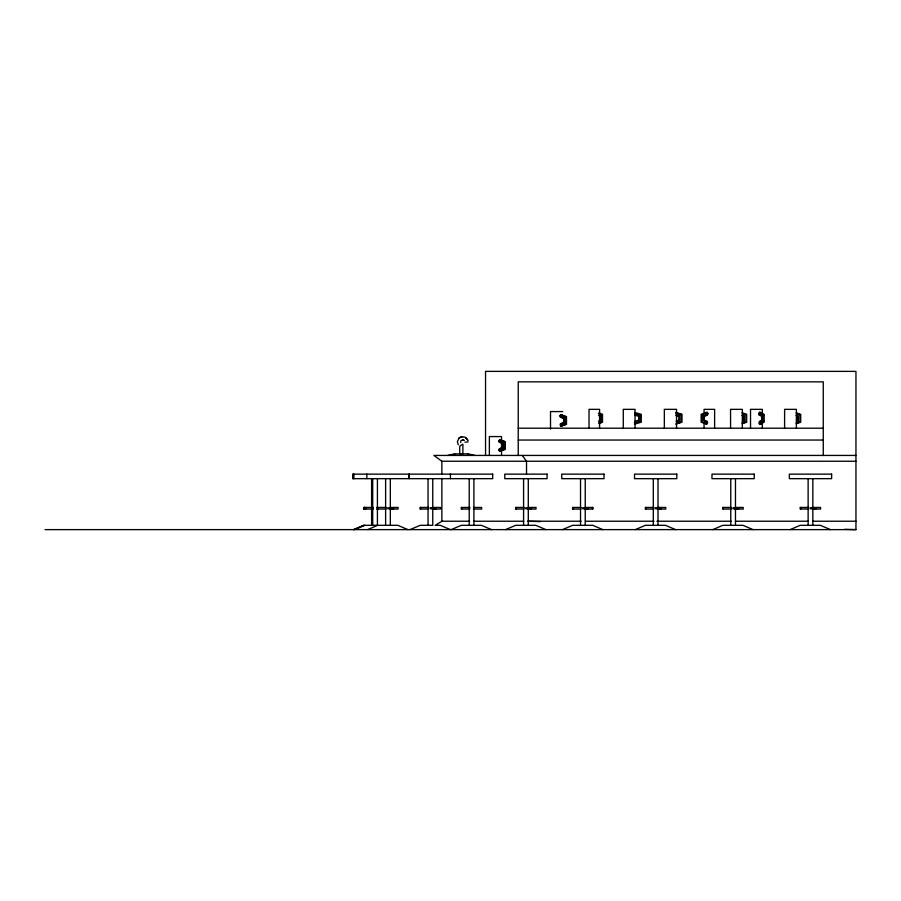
<?xml version="1.0" encoding="UTF-8"?>
<svg xmlns="http://www.w3.org/2000/svg" width="901" height="901" viewBox="0 0 901 901"><rect width="100%" height="100%" fill="white"/><g stroke="black" fill="none" stroke-linecap="round" stroke-linejoin="round"><path stroke-width="1.35" d="M498.917 450.128L499.188 448.822L502.51 447.47L502.51 443.517L499.188 442.166L499.695 439.665L505.337 441.636L505.337 449.34L499.695 451.322L498.917 450.128L502.938 448.484L502.938 442.492L498.917 440.859M500.742 451.21L501.012 449.903M561.503 417.332L560.726 417.332L560.332 415.969L560.726 414.618L566.481 416.645L566.481 424.348L560.839 426.331L560.332 423.83L563.654 422.468L563.654 418.526L560.332 417.174L560.062 415.868L560.839 414.663L561.886 414.775L562.156 416.082M705.506 413.627L705.787 412.433L706.88 412.545L707.386 415.046L704.12 416.375M500.742 439.767L499.695 439.665L499.188 440.961L499.571 442.323L500.359 442.323M760.894 412.545L759.599 412.433L758.777 413.627L761.615 415.271L761.615 421.263L758.777 422.896L759.599 424.089L760.894 423.988L761.356 422.682L764.116 421.094M760.894 423.988L764.149 422.118L764.149 414.415L760.624 412.388L759.52 412.388L758.969 413.739L759.52 415.091L760.624 415.091L759.239 414.933L758.777 413.627M704.064 416.082L704.12 420.159L707.386 421.488L706.88 423.988L701.136 422.197L701.136 414.325L707.262 412.388L707.949 413.739L707.262 415.091L705.911 415.091M364.353 507.781L364.353 508.75L365.198 508.75M365.457 507.781L365.986 508.75M459.003 438.032L457.359 441.817L458.305 444.812M458.992 438.055L462.506 436.613M435.104 525.418L441.873 521.229L469.624 521.229M761.593 420.238L759.239 421.589L760.534 421.488M759.599 424.089L762.888 422.197L762.888 414.325L759.52 412.388M459.825 437.424L460.771 436.974M462.968 439.801L460.895 440.679L460.693 442.616M353.609 529.619L363.677 525.317L397.837 525.317L407.916 529.619M353.924 529.619L364.004 525.317M354.712 529.619L364.781 525.317M367.619 529.619L377.699 525.317M410.056 529.619L420.136 525.317L432.762 525.317L432.762 478.668M451.221 529.619L461.289 525.317L481.427 525.317L491.507 529.619M505.585 529.619L515.654 525.317L535.802 525.317L545.871 529.619M562.539 529.619L572.608 525.317L592.745 525.317L602.825 529.619M635.306 529.619L645.375 525.317L665.524 525.317L675.592 529.619M712.77 529.619L722.839 525.317L742.976 525.317L753.056 529.619M790.143 529.619L800.212 525.317L820.361 525.317L830.429 529.619M500.235 448.709L503.501 447.38M561.379 423.718L564.645 422.389M560.062 425.126L564.082 423.493L564.082 417.501L560.062 415.868M560.839 426.331L565.501 424.427L565.501 416.566L560.726 414.618M499.695 451.322L504.346 449.43L504.346 441.558L499.571 439.609M598.455 421.139L600.674 420.238L600.674 416.285L598.715 415.496M599.154 422.49L602.161 421.263L602.161 415.271L598.41 413.739M599.064 423.053L601.361 422.118M599.019 423.616L602.51 422.197L602.51 414.325L599.019 412.906M707.262 412.388L702.284 414.415L702.284 422.118L706.88 423.988M707.949 413.739L703.782 415.44L703.782 421.094L707.679 422.682M702.983 416.285L707.386 415.046M742.39 420.913L744.429 420.238L744.429 416.285L742.03 415.496M742.289 422.49L745.983 421.263L745.983 415.271L742.537 414.122M742.447 423.233L745.825 422.118M742.12 423.718L746.681 422.197L746.681 414.325L742.12 412.816M796.428 420.913L798.466 420.238L798.466 416.285L796.067 415.496M796.326 422.49L800.02 421.263L800.02 415.271L796.574 414.122M796.484 423.233L799.863 422.118M796.157 423.718L800.719 422.197L800.719 414.325L796.157 412.816M676.752 420.823L678.982 420.159L678.982 416.375L675.761 415.417M676.077 421.251L679.478 420.238L679.478 416.285L676.809 415.496M676.595 422.569L680.987 421.263L680.987 415.271L675.863 413.739M676.471 423.616L681.494 422.118M675.637 424.089L681.989 422.197L681.989 414.325L675.637 412.433M635.081 421.15L638.663 420.238L638.663 416.285L634.507 415.091M634.338 422.896L640.014 421.263L640.014 415.271L634.709 413.739M634.676 424.089L641.264 422.197L641.264 414.325L634.676 412.433M447.696 455.433L454.509 453.856L468.115 453.856L474.928 455.433M464.95 442.2L468.171 441.862M461.616 436.748L465.029 437.154L467.867 440.285M706.305 421.589L707.386 421.488M562.697 411.577L550.511 411.577L550.511 429.09M518.233 428.2L823.266 428.2M518.233 440.048L823.266 440.048M855.95 455.433L433.899 455.433L441.873 461.244L855.95 461.244M376.629 507.443L386.067 507.443L386.067 509.054L376.629 509.054M389.874 507.443L398.062 507.443L398.062 509.054L389.874 509.054M432.311 507.443L440.488 507.443L440.488 509.054L432.311 509.054M473.464 507.443L481.652 507.443L481.652 509.054L473.464 509.054M527.84 507.443L536.016 507.443L536.016 509.054L527.84 509.054M584.783 507.443L592.971 507.443L592.971 509.054L584.783 509.054M657.561 507.443L665.738 507.443L665.738 509.054L657.561 509.054M735.013 507.443L743.201 507.443L743.201 509.054L735.013 509.054M812.387 507.443L820.574 507.443L820.574 509.054L812.387 509.054M387.768 507.781L393.579 507.781M430.205 507.781L436.016 507.781M525.734 507.781L531.545 507.781M582.677 507.781L588.488 507.781M655.455 507.781L661.266 507.781M732.907 507.781L738.719 507.781M810.281 507.781L816.092 507.781M387.768 508.75L393.579 508.75M430.205 508.75L436.016 508.75M525.734 508.75L531.545 508.75M582.677 508.75L588.488 508.75M655.455 508.75L661.266 508.75M732.907 508.75L738.719 508.75M810.281 508.75L816.092 508.75M473.791 521.229L523.751 521.229M527.918 521.229L581.19 521.229M585.402 521.229L654.092 521.229M656.897 521.229L731.184 521.229M735.396 521.229L808.287 521.229M812.488 521.229L855.95 521.229M436.433 525.317L440.274 525.317L450.342 529.619M45.05 529.619L855.95 529.619L855.95 371.381L485.549 371.381L485.549 455.433M527.918 521.262L540.544 521.578M844.733 529.326L855.95 529.619M462.923 439.846L463.677 440.015M676.471 412.917L681.494 414.415M796.484 413.289L798.736 414.043M742.447 413.289L744.699 414.043M562.551 417.749L564.645 418.605M500.235 442.267L503.501 443.596M463.61 440.048L464.285 440.431M762.28 414.381L764.116 415.44M759.239 414.933L761.593 416.285M465.716 437.616L466.403 438.156M522.298 455.433L526.522 461.244L526.522 474.084M466.966 438.798L467.799 440.296M705.506 422.896L705.787 424.089M823.266 455.523L823.266 381.844L518.233 381.844L518.233 455.523M812.837 478.668L812.837 525.317M808.129 478.668L808.129 507.443M808.129 509.054L808.129 525.317M800.617 507.443L800.617 509.054M797.61 416.375L797.61 420.159M796.383 428.2L796.383 409.347L784.602 409.347L784.602 428.2M762.314 413.39L762.314 409.347L750.533 409.347L750.533 428.2M762.314 421.465L762.314 428.2M743.573 416.375L743.573 420.159M742.345 428.2L742.345 409.347L730.565 409.347L730.565 428.2M735.464 478.668L735.464 525.317M730.756 478.668L730.756 507.443M730.756 509.054L730.756 525.317M723.233 507.443L723.233 509.054M714.617 428.2L714.628 409.347L704.064 409.347L704.064 413.39M704.064 422.817L704.064 428.2M676.538 428.2L676.538 409.347L664.341 409.347L664.341 428.2M658.012 478.668L658.012 525.317M653.304 478.668L653.304 507.443M653.304 509.054L653.304 525.317M645.78 507.443L645.78 509.054M635.059 428.2L635.059 409.347L623.278 409.347L623.278 428.2M599.582 428.2L599.582 409.347L589.029 409.347L589.029 428.2M592.52 507.443L592.52 509.054M585.233 478.668L585.233 525.317M580.526 478.668L580.526 507.443M580.526 509.054L580.526 525.317M573.002 507.443L573.002 509.054M528.29 478.668L528.29 525.317M523.582 478.668L523.582 507.443M523.582 509.054L523.582 525.317M516.059 507.443L516.059 509.054M501.553 440.612L501.553 436.568L489.367 436.568L489.367 455.433M501.553 443.303L501.553 455.433M473.915 478.668L473.915 525.317M469.207 478.668L469.207 507.443M469.207 509.054L469.207 525.317M468.115 453.856L468.115 455.433M462.889 453.856L462.889 444.17L459.735 446.198L459.735 453.856M461.684 507.443L461.684 509.054M461.312 453.856L461.312 455.433M454.509 453.856L454.509 455.433M450.432 474.14L450.432 478.668M441.873 461.244L441.873 474.084M441.873 478.251L441.873 521.229M428.054 478.668L428.054 507.443M428.054 509.054L428.054 525.317M420.53 507.443L420.53 509.054M390.324 478.668L390.324 525.317M385.617 478.668L385.617 507.443M385.617 509.054L385.617 525.317M378.093 507.443L378.093 509.054M377.643 507.443L377.643 509.054M377.418 478.668L377.418 525.317M372.71 478.668L372.71 507.443M372.71 509.054L372.71 525.317M371.922 478.668L371.922 507.443M371.922 509.054L371.922 525.317M371.595 478.668L371.595 507.443M371.595 509.054L371.595 525.317M366.842 474.14L366.842 478.668M365.187 507.443L365.187 509.054M364.736 507.443L364.736 509.054M364.398 507.443L364.398 509.054M363.948 507.443L364.083 509.054M353.924 474.14L353.924 478.668M353.147 474.14L353.147 478.668M409.099 474.14L352.82 474.14L352.82 478.668L409.099 478.668L409.099 474.14M492.689 474.14L409.279 474.14L409.279 478.668L492.689 478.668L492.689 474.14M547.065 474.14L504.797 474.14L504.797 478.668L547.065 478.668L547.065 474.14M604.008 474.14L561.751 474.14L561.751 478.668L604.008 478.668L604.008 474.14M676.786 474.14L634.518 474.14L634.518 478.668L676.786 478.668L676.786 474.14M754.238 474.14L711.981 474.14L711.981 478.668L754.238 478.668L754.238 474.14M831.623 474.14L789.355 474.14L789.355 478.668L831.623 478.668L831.623 474.14M373.16 507.443L363.632 507.443L363.632 509.054L373.16 509.054L373.16 507.443M428.504 507.443L420.08 507.443L420.08 509.054L428.504 509.054L428.504 507.443M469.658 507.443L461.233 507.443L461.233 509.054L469.658 509.054L469.658 507.443M524.022 507.443L515.609 507.443L515.609 509.054L524.022 509.054L524.022 507.443M580.976 507.443L572.552 507.443L572.552 509.054L580.976 509.054L580.976 507.443M653.754 507.443L645.33 507.443L645.33 509.054L653.754 509.054L653.754 507.443M731.207 507.443L722.793 507.443L722.793 509.054L731.207 509.054L731.207 507.443M808.58 507.443L800.167 507.443L800.167 509.054L808.58 509.054L808.58 507.443"/></g></svg>
